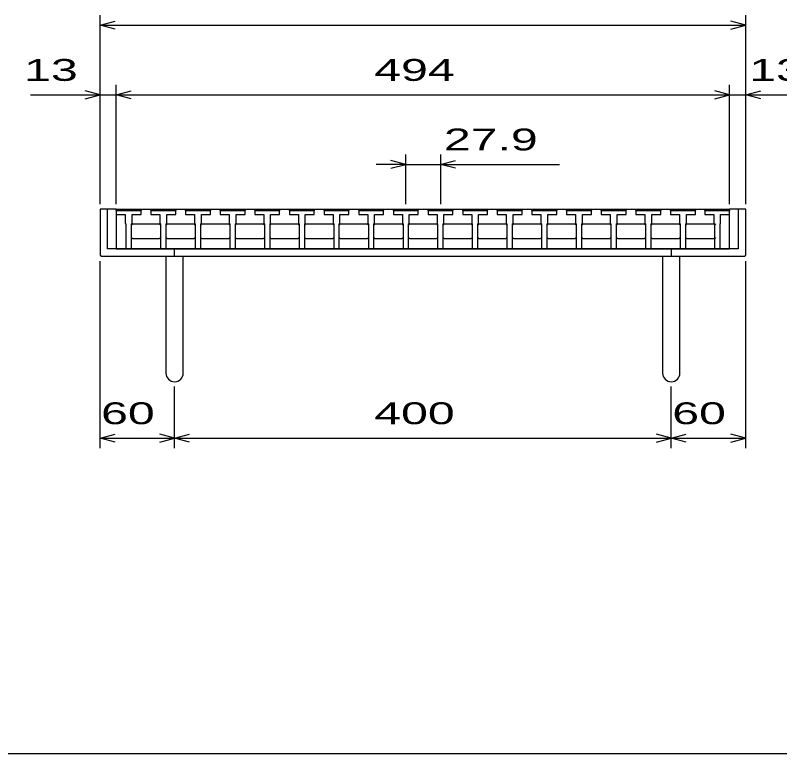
# Model space of a CAD drawing. Units: millimetres, scale not verified. Extents: x -1456 to 1385, y -1028 to 843.
# Drawn here: x -1065 to -449, y -917 to -323 of the extents above; entities that cross this region are included whole.
import ezdxf
from ezdxf.enums import TextEntityAlignment as Align

# ---------------------------------------------------------------- set-up
doc = ezdxf.new("R2010")
doc.units = ezdxf.units.MM
doc.header["$LTSCALE"] = 8
for name, color, linetype, lineweight in [('0_2', 150, 'Continuous', 25), ('16', 3, 'Continuous', 25), ('19', 6, 'Continuous', 25), ('22', 2, 'Continuous', 25)]:
    doc.layers.add(name, color=color, linetype=linetype, lineweight=lineweight)
doc.styles.add('ベクトル', font='')
doc.styles.get('ベクトル').set_extended_font_data('ベクトル')

msp = doc.modelspace()

# ---------------------------------------------------------------- linework, layer by layer
at = {"layer": '0_2'}
msp.add_line((1384.8, -917.2), (-1383.2, -917.2), dxfattribs=at)
at = {"layer": '16'}
for p, q in [((-983.8, -480.2), (-983.3, -478.7)), ((-983.8, -478.7), (-489.8, -478.7)), ((-983.8, -478.7), (-983.8, -510.7)), ((-983.8, -480.2), (-983.8, -483.2)), ((-963.8, -480.2), (-983.8, -480.2)), ((-983.3, -478.7), (-980.4, -478.7)), ((-980.4, -478.7), (-979.9, -480.2)), ((-975.75, -480.2), (-975.25, -478.7)), ((-975.25, -478.7), (-972.35, -478.7)), ((-972.35, -478.7), (-971.85, -480.2)), ((-967.7, -480.2), (-967.2, -478.7)), ((-967.2, -478.7), (-964.3, -478.7)), ((-964.3, -478.7), (-963.8, -480.2)), ((-963.8, -483.2), (-963.8, -480.2)), ((-955.9, -480.2), (-955.4, -478.7)), ((-955.9, -480.2), (-955.9, -483.2)), ((-935.9, -480.2), (-955.9, -480.2)), ((-955.4, -478.7), (-952.5, -478.7)), ((-952.5, -478.7), (-952, -480.2)), ((-947.85, -480.2), (-947.35, -478.7)), ((-947.35, -478.7), (-944.45, -478.7)), ((-944.45, -478.7), (-943.95, -480.2)), ((-939.8, -480.2), (-939.3, -478.7)), ((-939.3, -478.7), (-936.4, -478.7)), ((-936.4, -478.7), (-935.9, -480.2)), ((-935.9, -483.2), (-935.9, -480.2)), ((-928, -480.2), (-927.5, -478.7)), ((-928, -480.2), (-928, -483.2)), ((-908, -480.2), (-928, -480.2)), ((-927.5, -478.7), (-924.6, -478.7)), ((-924.6, -478.7), (-924.1, -480.2)), ((-919.95, -480.2), (-919.45, -478.7)), ((-919.45, -478.7), (-916.55, -478.7)), ((-916.55, -478.7), (-916.05, -480.2)), ((-911.9, -480.2), (-911.4, -478.7)), ((-911.4, -478.7), (-908.5, -478.7)), ((-908.5, -478.7), (-908, -480.2)), ((-908, -483.2), (-908, -480.2)), ((-900.1, -480.2), (-899.6, -478.7)), ((-900.1, -480.2), (-900.1, -483.2)), ((-880.1, -480.2), (-900.1, -480.2)), ((-899.6, -478.7), (-896.7, -478.7)), ((-896.7, -478.7), (-896.2, -480.2)), ((-892.05, -480.2), (-891.55, -478.7)), ((-891.55, -478.7), (-888.65, -478.7)), ((-888.65, -478.7), (-888.15, -480.2)), ((-884, -480.2), (-883.5, -478.7)), ((-883.5, -478.7), (-880.6, -478.7)), ((-880.6, -478.7), (-880.1, -480.2)), ((-880.1, -483.2), (-880.1, -480.2)), ((-872.2, -480.2), (-871.7, -478.7)), ((-872.2, -480.2), (-872.2, -483.2)), ((-852.2, -480.2), (-872.2, -480.2)), ((-871.7, -478.7), (-868.8, -478.7)), ((-868.8, -478.7), (-868.3, -480.2)), ((-864.15, -480.2), (-863.65, -478.7)), ((-863.65, -478.7), (-860.75, -478.7)), ((-860.75, -478.7), (-860.25, -480.2)), ((-856.1, -480.2), (-855.6, -478.7)), ((-855.6, -478.7), (-852.7, -478.7)), ((-852.7, -478.7), (-852.2, -480.2)), ((-852.2, -483.2), (-852.2, -480.2)), ((-844.3, -480.2), (-843.8, -478.7)), ((-844.3, -480.2), (-844.3, -483.2)), ((-824.3, -480.2), (-844.3, -480.2)), ((-843.8, -478.7), (-840.9, -478.7)), ((-840.9, -478.7), (-840.4, -480.2)), ((-836.25, -480.2), (-835.75, -478.7)), ((-835.75, -478.7), (-832.85, -478.7)), ((-832.85, -478.7), (-832.35, -480.2)), ((-828.2, -480.2), (-827.7, -478.7)), ((-827.7, -478.7), (-824.8, -478.7)), ((-824.8, -478.7), (-824.3, -480.2)), ((-824.3, -483.2), (-824.3, -480.2)), ((-816.4, -480.2), (-815.9, -478.7)), ((-816.4, -480.2), (-816.4, -483.2)), ((-796.4, -480.2), (-816.4, -480.2)), ((-815.9, -478.7), (-813, -478.7)), ((-813, -478.7), (-812.5, -480.2)), ((-808.35, -480.2), (-807.85, -478.7)), ((-807.85, -478.7), (-804.95, -478.7)), ((-804.95, -478.7), (-804.45, -480.2)), ((-800.3, -480.2), (-799.8, -478.7)), ((-799.8, -478.7), (-796.9, -478.7)), ((-796.9, -478.7), (-796.4, -480.2)), ((-796.4, -483.2), (-796.4, -480.2)), ((-788.5, -480.2), (-788, -478.7)), ((-788.5, -480.2), (-788.5, -483.2)), ((-768.5, -480.2), (-788.5, -480.2)), ((-788, -478.7), (-785.1, -478.7)), ((-785.1, -478.7), (-784.6, -480.2)), ((-780.45, -480.2), (-779.95, -478.7)), ((-779.95, -478.7), (-777.05, -478.7)), ((-777.05, -478.7), (-776.55, -480.2)), ((-772.4, -480.2), (-771.9, -478.7)), ((-771.9, -478.7), (-769, -478.7)), ((-769, -478.7), (-768.5, -480.2)), ((-768.5, -483.2), (-768.5, -480.2)), ((-760.6, -480.2), (-760.1, -478.7)), ((-760.6, -480.2), (-760.6, -483.2)), ((-740.6, -480.2), (-760.6, -480.2)), ((-760.1, -478.7), (-757.2, -478.7)), ((-757.2, -478.7), (-756.7, -480.2)), ((-752.55, -480.2), (-752.05, -478.7)), ((-752.05, -478.7), (-749.15, -478.7)), ((-749.15, -478.7), (-748.65, -480.2)), ((-744.5, -480.2), (-744, -478.7)), ((-744, -478.7), (-741.1, -478.7)), ((-741.1, -478.7), (-740.6, -480.2)), ((-740.6, -483.2), (-740.6, -480.2)), ((-732.7, -480.2), (-732.2, -478.7)), ((-732.7, -480.2), (-732.7, -483.2)), ((-712.7, -480.2), (-732.7, -480.2)), ((-732.2, -478.7), (-729.3, -478.7)), ((-729.3, -478.7), (-728.8, -480.2)), ((-724.65, -480.2), (-724.15, -478.7)), ((-724.15, -478.7), (-721.25, -478.7)), ((-721.25, -478.7), (-720.75, -480.2)), ((-716.6, -480.2), (-716.1, -478.7)), ((-716.1, -478.7), (-713.2, -478.7)), ((-713.2, -478.7), (-712.7, -480.2)), ((-712.7, -483.2), (-712.7, -480.2)), ((-704.8, -480.2), (-704.3, -478.7)), ((-704.8, -480.2), (-704.8, -483.2)), ((-684.8, -480.2), (-704.8, -480.2)), ((-704.3, -478.7), (-701.4, -478.7)), ((-701.4, -478.7), (-700.9, -480.2)), ((-696.75, -480.2), (-696.25, -478.7)), ((-696.25, -478.7), (-693.35, -478.7)), ((-693.35, -478.7), (-692.85, -480.2)), ((-688.7, -480.2), (-688.2, -478.7)), ((-688.2, -478.7), (-685.3, -478.7)), ((-685.3, -478.7), (-684.8, -480.2)), ((-684.8, -483.2), (-684.8, -480.2)), ((-676.9, -480.2), (-676.4, -478.7)), ((-676.9, -480.2), (-676.9, -483.2)), ((-656.9, -480.2), (-676.9, -480.2)), ((-676.4, -478.7), (-673.5, -478.7)), ((-673.5, -478.7), (-673, -480.2)), ((-668.85, -480.2), (-668.35, -478.7)), ((-668.35, -478.7), (-665.45, -478.7)), ((-665.45, -478.7), (-664.95, -480.2)), ((-660.8, -480.2), (-660.3, -478.7)), ((-660.3, -478.7), (-657.4, -478.7)), ((-657.4, -478.7), (-656.9, -480.2)), ((-656.9, -483.2), (-656.9, -480.2)), ((-649, -480.2), (-648.5, -478.7)), ((-649, -480.2), (-649, -483.2)), ((-629, -480.2), (-649, -480.2)), ((-648.5, -478.7), (-645.6, -478.7)), ((-645.6, -478.7), (-645.1, -480.2)), ((-640.95, -480.2), (-640.45, -478.7)), ((-640.45, -478.7), (-637.55, -478.7)), ((-637.55, -478.7), (-637.05, -480.2)), ((-632.9, -480.2), (-632.4, -478.7)), ((-632.4, -478.7), (-629.5, -478.7)), ((-629.5, -478.7), (-629, -480.2)), ((-629, -483.2), (-629, -480.2)), ((-621.1, -480.2), (-620.6, -478.7)), ((-621.1, -480.2), (-621.1, -483.2)), ((-601.1, -480.2), (-621.1, -480.2)), ((-620.6, -478.7), (-617.7, -478.7)), ((-617.7, -478.7), (-617.2, -480.2)), ((-613.05, -480.2), (-612.55, -478.7)), ((-612.55, -478.7), (-609.65, -478.7)), ((-609.65, -478.7), (-609.15, -480.2)), ((-605, -480.2), (-604.5, -478.7)), ((-604.5, -478.7), (-601.6, -478.7)), ((-601.6, -478.7), (-601.1, -480.2)), ((-601.1, -483.2), (-601.1, -480.2)), ((-593.2, -480.2), (-592.7, -478.7)), ((-593.2, -480.2), (-593.2, -483.2)), ((-573.2, -480.2), (-593.2, -480.2)), ((-592.7, -478.7), (-589.8, -478.7)), ((-589.8, -478.7), (-589.3, -480.2)), ((-585.15, -480.2), (-584.65, -478.7)), ((-584.65, -478.7), (-581.75, -478.7)), ((-581.75, -478.7), (-581.25, -480.2)), ((-577.1, -480.2), (-576.6, -478.7)), ((-576.6, -478.7), (-573.7, -478.7)), ((-573.7, -478.7), (-573.2, -480.2)), ((-573.2, -483.2), (-573.2, -480.2)), ((-565.3, -480.2), (-564.8, -478.7)), ((-565.3, -480.2), (-565.3, -483.2)), ((-545.3, -480.2), (-565.3, -480.2)), ((-564.8, -478.7), (-561.9, -478.7)), ((-561.9, -478.7), (-561.4, -480.2)), ((-557.25, -480.2), (-556.75, -478.7)), ((-556.75, -478.7), (-553.85, -478.7)), ((-553.85, -478.7), (-553.35, -480.2)), ((-549.2, -480.2), (-548.7, -478.7)), ((-548.7, -478.7), (-545.8, -478.7)), ((-545.8, -478.7), (-545.3, -480.2)), ((-545.3, -483.2), (-545.3, -480.2)), ((-537.4, -480.2), (-536.9, -478.7)), ((-537.4, -480.2), (-537.4, -483.2)), ((-517.4, -480.2), (-537.4, -480.2)), ((-536.9, -478.7), (-534, -478.7)), ((-534, -478.7), (-533.5, -480.2)), ((-529.35, -480.2), (-528.85, -478.7)), ((-528.85, -478.7), (-525.95, -478.7)), ((-525.95, -478.7), (-525.45, -480.2)), ((-521.3, -480.2), (-520.8, -478.7)), ((-520.8, -478.7), (-517.9, -478.7)), ((-517.9, -478.7), (-517.4, -480.2)), ((-517.4, -483.2), (-517.4, -480.2)), ((-509.8, -480.2), (-509.3, -478.7)), ((-509.8, -480.2), (-509.8, -483.2)), ((-489.8, -480.2), (-509.8, -480.2)), ((-509.3, -478.7), (-506.4, -478.7)), ((-506.4, -478.7), (-505.9, -480.2)), ((-501.75, -480.2), (-501.25, -478.7)), ((-501.25, -478.7), (-498.35, -478.7)), ((-498.35, -478.7), (-497.85, -480.2)), ((-493.7, -480.2), (-493.2, -478.7)), ((-493.2, -478.7), (-490.3, -478.7)), ((-490.3, -478.7), (-489.8, -480.2)), ((-489.8, -510.7), (-489.8, -478.7)), ((-489.8, -483.2), (-489.8, -480.2)), ((-983.8, -483.2), (-976.55, -483.2)), ((-976.55, -483.2), (-976.55, -490.2)), ((-971.05, -490.2), (-971.05, -483.2)), ((-971.05, -483.2), (-963.8, -483.2)), ((-955.9, -483.2), (-948.65, -483.2)), ((-948.65, -483.2), (-948.65, -490.2)), ((-943.15, -490.2), (-943.15, -483.2)), ((-943.15, -483.2), (-935.9, -483.2)), ((-928, -483.2), (-920.75, -483.2)), ((-920.75, -483.2), (-920.75, -490.2)), ((-915.25, -490.2), (-915.25, -483.2)), ((-915.25, -483.2), (-908, -483.2)), ((-900.1, -483.2), (-892.85, -483.2)), ((-892.85, -483.2), (-892.85, -490.2)), ((-887.35, -490.2), (-887.35, -483.2)), ((-887.35, -483.2), (-880.1, -483.2)), ((-872.2, -483.2), (-864.95, -483.2)), ((-864.95, -483.2), (-864.95, -490.2)), ((-859.45, -490.2), (-859.45, -483.2)), ((-859.45, -483.2), (-852.2, -483.2)), ((-844.3, -483.2), (-837.05, -483.2)), ((-837.05, -483.2), (-837.05, -490.2)), ((-831.55, -490.2), (-831.55, -483.2)), ((-831.55, -483.2), (-824.3, -483.2)), ((-816.4, -483.2), (-809.15, -483.2)), ((-809.15, -483.2), (-809.15, -490.2)), ((-803.65, -490.2), (-803.65, -483.2)), ((-803.65, -483.2), (-796.4, -483.2)), ((-788.5, -483.2), (-781.25, -483.2)), ((-781.25, -483.2), (-781.25, -490.2)), ((-775.75, -490.2), (-775.75, -483.2)), ((-775.75, -483.2), (-768.5, -483.2)), ((-760.6, -483.2), (-753.35, -483.2)), ((-753.35, -483.2), (-753.35, -490.2)), ((-747.85, -490.2), (-747.85, -483.2)), ((-747.85, -483.2), (-740.6, -483.2)), ((-732.7, -483.2), (-725.45, -483.2)), ((-725.45, -483.2), (-725.45, -490.2)), ((-719.95, -490.2), (-719.95, -483.2)), ((-719.95, -483.2), (-712.7, -483.2)), ((-704.8, -483.2), (-697.55, -483.2)), ((-697.55, -483.2), (-697.55, -490.2)), ((-692.05, -490.2), (-692.05, -483.2)), ((-692.05, -483.2), (-684.8, -483.2)), ((-676.9, -483.2), (-669.65, -483.2)), ((-669.65, -483.2), (-669.65, -490.2)), ((-664.15, -490.2), (-664.15, -483.2)), ((-664.15, -483.2), (-656.9, -483.2)), ((-649, -483.2), (-641.75, -483.2)), ((-641.75, -483.2), (-641.75, -490.2)), ((-636.25, -490.2), (-636.25, -483.2)), ((-636.25, -483.2), (-629, -483.2)), ((-621.1, -483.2), (-613.85, -483.2)), ((-613.85, -483.2), (-613.85, -490.2)), ((-608.35, -490.2), (-608.35, -483.2)), ((-608.35, -483.2), (-601.1, -483.2)), ((-593.2, -483.2), (-585.95, -483.2)), ((-585.95, -483.2), (-585.95, -490.2)), ((-580.45, -490.2), (-580.45, -483.2)), ((-580.45, -483.2), (-573.2, -483.2)), ((-565.3, -483.2), (-558.05, -483.2)), ((-558.05, -483.2), (-558.05, -490.2)), ((-552.55, -490.2), (-552.55, -483.2)), ((-552.55, -483.2), (-545.3, -483.2)), ((-537.4, -483.2), (-530.15, -483.2)), ((-530.15, -483.2), (-530.15, -490.2)), ((-524.65, -490.2), (-524.65, -483.2)), ((-524.65, -483.2), (-517.4, -483.2)), ((-509.8, -483.2), (-502.55, -483.2)), ((-502.55, -483.2), (-502.55, -490.2)), ((-497.05, -490.2), (-497.05, -483.2)), ((-497.05, -483.2), (-489.8, -483.2)), ((-976.55, -490.2), (-976.05, -490.7)), ((-976.05, -490.7), (-976.05, -510.7)), ((-971.55, -490.7), (-971.05, -490.2)), ((-971.55, -510.7), (-971.55, -490.7)), ((-971.55, -491.7), (-970.55, -490.7)), ((-970.55, -490.7), (-949.15, -490.7)), ((-949.15, -490.7), (-948.15, -491.7)), ((-948.65, -490.2), (-948.15, -490.7)), ((-948.15, -490.7), (-948.15, -510.7)), ((-943.65, -490.7), (-943.15, -490.2)), ((-943.65, -510.7), (-943.65, -490.7)), ((-943.65, -491.7), (-942.65, -490.7)), ((-942.65, -490.7), (-921.25, -490.7)), ((-921.25, -490.7), (-920.25, -491.7)), ((-920.75, -490.2), (-920.25, -490.7)), ((-920.25, -490.7), (-920.25, -510.7)), ((-915.75, -490.7), (-915.25, -490.2)), ((-915.75, -510.7), (-915.75, -490.7)), ((-915.75, -491.7), (-914.75, -490.7)), ((-914.75, -490.7), (-893.35, -490.7)), ((-893.35, -490.7), (-892.35, -491.7)), ((-892.85, -490.2), (-892.35, -490.7)), ((-892.35, -490.7), (-892.35, -510.7)), ((-887.85, -490.7), (-887.35, -490.2)), ((-887.85, -510.7), (-887.85, -490.7)), ((-887.85, -491.7), (-886.85, -490.7)), ((-886.85, -490.7), (-865.45, -490.7)), ((-865.45, -490.7), (-864.45, -491.7)), ((-864.95, -490.2), (-864.45, -490.7)), ((-864.45, -490.7), (-864.45, -510.7)), ((-859.95, -490.7), (-859.45, -490.2)), ((-859.95, -510.7), (-859.95, -490.7)), ((-859.95, -491.7), (-858.95, -490.7)), ((-858.95, -490.7), (-837.55, -490.7)), ((-837.55, -490.7), (-836.55, -491.7)), ((-837.05, -490.2), (-836.55, -490.7)), ((-836.55, -490.7), (-836.55, -510.7)), ((-832.05, -490.7), (-831.55, -490.2)), ((-832.05, -510.7), (-832.05, -490.7)), ((-832.05, -491.7), (-831.05, -490.7)), ((-831.05, -490.7), (-809.65, -490.7)), ((-809.65, -490.7), (-808.65, -491.7)), ((-809.15, -490.2), (-808.65, -490.7)), ((-808.65, -490.7), (-808.65, -510.7)), ((-804.15, -490.7), (-803.65, -490.2)), ((-804.15, -510.7), (-804.15, -490.7)), ((-804.15, -491.7), (-803.15, -490.7)), ((-803.15, -490.7), (-781.75, -490.7)), ((-781.75, -490.7), (-780.75, -491.7)), ((-781.25, -490.2), (-780.75, -490.7)), ((-780.75, -490.7), (-780.75, -510.7)), ((-776.25, -490.7), (-775.75, -490.2)), ((-776.25, -510.7), (-776.25, -490.7)), ((-776.25, -491.7), (-775.25, -490.7)), ((-775.25, -490.7), (-753.85, -490.7)), ((-753.85, -490.7), (-752.85, -491.7)), ((-753.35, -490.2), (-752.85, -490.7)), ((-752.85, -490.7), (-752.85, -510.7)), ((-748.35, -490.7), (-747.85, -490.2)), ((-748.35, -510.7), (-748.35, -490.7)), ((-748.35, -491.7), (-747.35, -490.7)), ((-747.35, -490.7), (-725.95, -490.7)), ((-725.95, -490.7), (-724.95, -491.7)), ((-725.45, -490.2), (-724.95, -490.7)), ((-724.95, -490.7), (-724.95, -510.7)), ((-720.45, -490.7), (-719.95, -490.2)), ((-720.45, -510.7), (-720.45, -490.7)), ((-720.45, -491.7), (-719.45, -490.7)), ((-719.45, -490.7), (-698.05, -490.7)), ((-698.05, -490.7), (-697.05, -491.7)), ((-697.55, -490.2), (-697.05, -490.7)), ((-697.05, -490.7), (-697.05, -510.7)), ((-692.55, -490.7), (-692.05, -490.2)), ((-692.55, -510.7), (-692.55, -490.7)), ((-692.55, -491.7), (-691.55, -490.7)), ((-691.55, -490.7), (-670.15, -490.7)), ((-670.15, -490.7), (-669.15, -491.7)), ((-669.65, -490.2), (-669.15, -490.7)), ((-669.15, -490.7), (-669.15, -510.7)), ((-664.65, -490.7), (-664.15, -490.2)), ((-664.65, -510.7), (-664.65, -490.7)), ((-664.65, -491.7), (-663.65, -490.7)), ((-663.65, -490.7), (-642.25, -490.7)), ((-642.25, -490.7), (-641.25, -491.7)), ((-641.75, -490.2), (-641.25, -490.7)), ((-641.25, -490.7), (-641.25, -510.7)), ((-636.75, -490.7), (-636.25, -490.2)), ((-636.75, -510.7), (-636.75, -490.7)), ((-636.75, -491.7), (-635.75, -490.7)), ((-635.75, -490.7), (-614.35, -490.7)), ((-614.35, -490.7), (-613.35, -491.7)), ((-613.85, -490.2), (-613.35, -490.7)), ((-613.35, -490.7), (-613.35, -510.7)), ((-608.85, -490.7), (-608.35, -490.2)), ((-608.85, -510.7), (-608.85, -490.7)), ((-608.85, -491.7), (-607.85, -490.7)), ((-607.85, -490.7), (-586.45, -490.7)), ((-586.45, -490.7), (-585.45, -491.7)), ((-585.95, -490.2), (-585.45, -490.7)), ((-585.45, -490.7), (-585.45, -510.7)), ((-580.95, -490.7), (-580.45, -490.2)), ((-580.95, -510.7), (-580.95, -490.7)), ((-580.95, -491.7), (-579.95, -490.7)), ((-579.95, -490.7), (-558.55, -490.7)), ((-558.55, -490.7), (-557.55, -491.7)), ((-558.05, -490.2), (-557.55, -490.7)), ((-557.55, -490.7), (-557.55, -510.7)), ((-553.05, -490.7), (-552.55, -490.2)), ((-553.05, -510.7), (-553.05, -490.7)), ((-553.05, -491.7), (-552.05, -490.7)), ((-552.05, -490.7), (-530.65, -490.7)), ((-530.65, -490.7), (-529.65, -491.7)), ((-530.15, -490.2), (-529.65, -490.7)), ((-529.65, -490.7), (-529.65, -510.7)), ((-525.15, -490.7), (-524.65, -490.2)), ((-525.15, -510.7), (-525.15, -490.7)), ((-525.15, -491.7), (-524.15, -490.7)), ((-524.15, -490.7), (-502.05, -490.7)), ((-502.55, -490.2), (-502.05, -490.7)), ((-502.05, -490.7), (-502.05, -510.7)), ((-502.05, -490.7), (-501.05, -491.7)), ((-497.55, -490.7), (-497.05, -490.2)), ((-497.55, -510.7), (-497.55, -490.7)), ((-970.55, -502.7), (-971.55, -501.7)), ((-949.15, -502.7), (-970.55, -502.7)), ((-948.15, -501.7), (-949.15, -502.7)), ((-942.65, -502.7), (-943.65, -501.7)), ((-921.25, -502.7), (-942.65, -502.7)), ((-920.25, -501.7), (-921.25, -502.7)), ((-914.75, -502.7), (-915.75, -501.7)), ((-893.35, -502.7), (-914.75, -502.7)), ((-892.35, -501.7), (-893.35, -502.7)), ((-886.85, -502.7), (-887.85, -501.7)), ((-865.45, -502.7), (-886.85, -502.7)), ((-864.45, -501.7), (-865.45, -502.7)), ((-858.95, -502.7), (-859.95, -501.7)), ((-837.55, -502.7), (-858.95, -502.7)), ((-836.55, -501.7), (-837.55, -502.7)), ((-831.05, -502.7), (-832.05, -501.7)), ((-809.65, -502.7), (-831.05, -502.7)), ((-808.65, -501.7), (-809.65, -502.7)), ((-803.15, -502.7), (-804.15, -501.7)), ((-781.75, -502.7), (-803.15, -502.7)), ((-780.75, -501.7), (-781.75, -502.7)), ((-775.25, -502.7), (-776.25, -501.7)), ((-753.85, -502.7), (-775.25, -502.7)), ((-752.85, -501.7), (-753.85, -502.7)), ((-747.35, -502.7), (-748.35, -501.7)), ((-725.95, -502.7), (-747.35, -502.7)), ((-724.95, -501.7), (-725.95, -502.7)), ((-719.45, -502.7), (-720.45, -501.7)), ((-698.05, -502.7), (-719.45, -502.7)), ((-697.05, -501.7), (-698.05, -502.7)), ((-691.55, -502.7), (-692.55, -501.7)), ((-670.15, -502.7), (-691.55, -502.7)), ((-669.15, -501.7), (-670.15, -502.7)), ((-663.65, -502.7), (-664.65, -501.7)), ((-642.25, -502.7), (-663.65, -502.7)), ((-641.25, -501.7), (-642.25, -502.7)), ((-635.75, -502.7), (-636.75, -501.7)), ((-614.35, -502.7), (-635.75, -502.7)), ((-613.35, -501.7), (-614.35, -502.7)), ((-607.85, -502.7), (-608.85, -501.7)), ((-586.45, -502.7), (-607.85, -502.7)), ((-585.45, -501.7), (-586.45, -502.7)), ((-579.95, -502.7), (-580.95, -501.7)), ((-558.55, -502.7), (-579.95, -502.7)), ((-557.55, -501.7), (-558.55, -502.7)), ((-552.05, -502.7), (-553.05, -501.7)), ((-530.65, -502.7), (-552.05, -502.7)), ((-529.65, -501.7), (-530.65, -502.7)), ((-524.15, -502.7), (-525.15, -501.7)), ((-502.05, -502.7), (-524.15, -502.7)), ((-501.05, -501.7), (-502.05, -502.7)), ((-983.8, -510.7), (-489.8, -510.7)), ((-976.05, -510.7), (-971.55, -510.7)), ((-948.15, -510.7), (-943.65, -510.7)), ((-920.25, -510.7), (-915.75, -510.7)), ((-892.35, -510.7), (-887.85, -510.7)), ((-864.45, -510.7), (-859.95, -510.7)), ((-836.55, -510.7), (-832.05, -510.7)), ((-808.65, -510.7), (-804.15, -510.7)), ((-780.75, -510.7), (-776.25, -510.7)), ((-752.85, -510.7), (-748.35, -510.7)), ((-724.95, -510.7), (-720.45, -510.7)), ((-697.05, -510.7), (-692.55, -510.7)), ((-669.15, -510.7), (-664.65, -510.7)), ((-641.25, -510.7), (-636.75, -510.7)), ((-613.35, -510.7), (-608.85, -510.7)), ((-585.45, -510.7), (-580.95, -510.7)), ((-557.55, -510.7), (-553.05, -510.7)), ((-529.65, -510.7), (-525.15, -510.7)), ((-502.05, -510.7), (-497.55, -510.7))]:
    msp.add_line(p, q, dxfattribs=at)
at = {"layer": '19'}
for p, q in [((-983.8, -478.7), (-996.8, -478.7)), ((-996.8, -478.7), (-996.8, -515.7)), ((-990.8, -510.7), (-990.8, -478.7)), ((-476.8, -478.7), (-489.8, -478.7)), ((-482.8, -478.7), (-482.8, -510.7)), ((-476.8, -515.7), (-476.8, -478.7)), ((-482.8, -510.7), (-990.8, -510.7)), ((-936.8, -516.7), (-936.8, -510.7)), ((-536.8, -510.7), (-536.8, -516.7)), ((-996.8, -515.7), (-995.8, -516.7)), ((-995.8, -516.7), (-477.8, -516.7)), ((-943.8, -516.7), (-943.8, -610.7)), ((-929.8, -610.7), (-929.8, -516.7)), ((-543.8, -516.7), (-543.8, -610.7)), ((-529.8, -610.7), (-529.8, -516.7)), ((-477.8, -516.7), (-476.8, -515.7))]:
    msp.add_line(p, q, dxfattribs=at)
for centre in [(-936.8, -610.7), (-536.8, -610.7)]:
    msp.add_arc(centre, 7, 180, 0, dxfattribs=at)
at = {"layer": '22', "color": 4}
for p, q in [((-996.8, -474.7), (-996.8, -322.7)), ((-476.8, -474.7), (-476.8, -322.7)), ((-996.8, -330.7), (-984.8, -327.5)), ((-984.8, -333.9), (-996.8, -330.7)), ((-996.8, -330.7), (-476.8, -330.7)), ((-476.8, -330.7), (-488.8, -327.5)), ((-488.8, -333.9), (-476.8, -330.7)), ((-996.8, -474.7), (-996.8, -378.7)), ((-983.8, -474.7), (-983.8, -378.7)), ((-489.8, -474.7), (-489.8, -378.7)), ((-476.8, -474.7), (-476.8, -378.7)), ((-1052.8, -386.7), (-996.8, -386.7)), ((-996.8, -386.7), (-1008.8, -383.5)), ((-1008.8, -389.9), (-996.8, -386.7)), ((-996.8, -386.7), (-983.8, -386.7)), ((-983.8, -386.7), (-971.8, -383.5)), ((-971.8, -389.9), (-983.8, -386.7)), ((-983.8, -386.7), (-489.8, -386.7)), ((-489.8, -386.7), (-501.8, -383.5)), ((-501.8, -389.9), (-489.8, -386.7)), ((-489.8, -386.7), (-476.8, -386.7)), ((-476.8, -386.7), (-464.8, -383.5)), ((-464.8, -389.9), (-476.8, -386.7)), ((-476.8, -386.7), (-420.8, -386.7)), ((-750.6, -474.7), (-750.6, -434.7)), ((-722.7, -434.7), (-722.7, -474.7)), ((-750.6, -442.7), (-774.6, -442.7)), ((-750.6, -442.7), (-762.6, -439.5)), ((-762.6, -445.9), (-750.6, -442.7)), ((-750.6, -442.7), (-722.7, -442.7)), ((-722.7, -442.7), (-710.7, -439.5)), ((-710.7, -445.9), (-722.7, -442.7)), ((-722.7, -442.7), (-626.7, -442.7)), ((-996.8, -671.1), (-996.8, -520.7)), ((-476.8, -671.1), (-476.8, -520.7)), ((-936.8, -671.1), (-936.8, -621.5)), ((-536.8, -671.1), (-536.8, -621.5)), ((-996.8, -663.1), (-984.8, -659.9)), ((-984.8, -666.3), (-996.8, -663.1)), ((-996.8, -663.1), (-936.8, -663.1)), ((-936.8, -663.1), (-948.8, -659.9)), ((-948.8, -666.3), (-936.8, -663.1)), ((-936.8, -663.1), (-924.8, -659.9)), ((-924.8, -666.3), (-936.8, -663.1)), ((-936.8, -663.1), (-536.8, -663.1)), ((-536.8, -663.1), (-548.8, -659.9)), ((-548.8, -666.3), (-536.8, -663.1)), ((-536.8, -663.1), (-524.8, -659.9)), ((-524.8, -666.3), (-536.8, -663.1)), ((-536.8, -663.1), (-476.8, -663.1)), ((-476.8, -663.1), (-488.8, -659.9)), ((-488.8, -666.3), (-476.8, -663.1))]:
    msp.add_line(p, q, dxfattribs=at)

# ---------------------------------------------------------------- texts
at = {"layer": '22', "style": 'ベクトル', "width": 1.65}
for s, p in [(' 13 ', (-1068.8, -366.7)), (' 494 ', (-786.8, -366.7)), (' 13 ', (-484.8, -366.7)), (' 27.9 ', (-730.7, -422.7)), (' 60 ', (-1006.8, -643.1)), (' 400 ', (-786.8, -643.1)), (' 60 ', (-546.8, -643.1))]:
    msp.add_text(s, height=17.6, dxfattribs=at).set_placement(p, align=Align.MIDDLE_LEFT)

doc.saveas('drawing.dxf')
